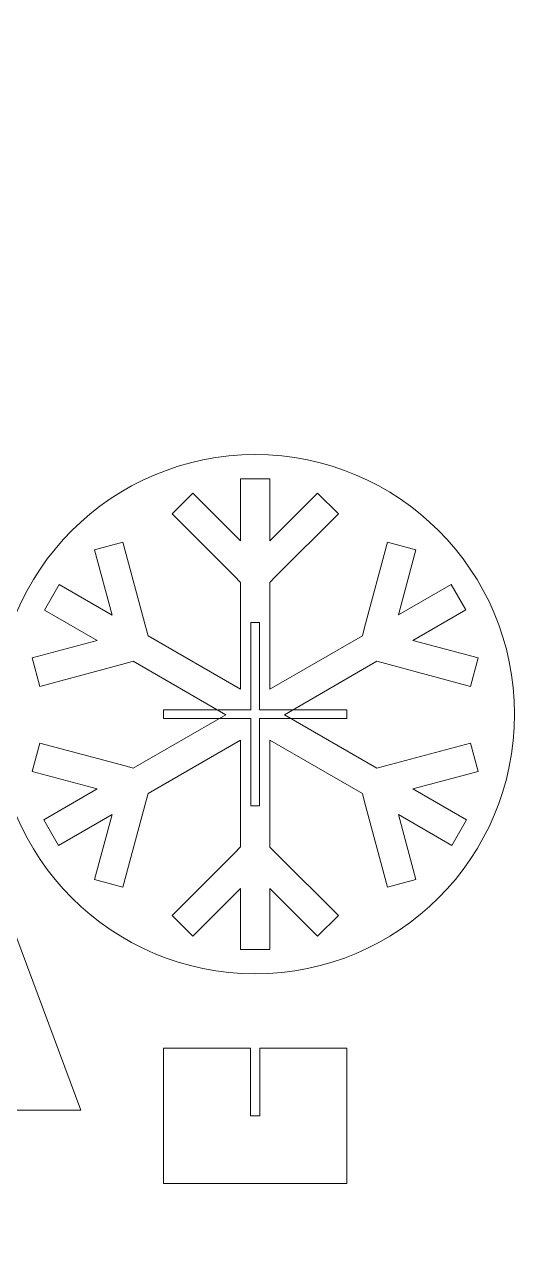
# Model space of a CAD drawing. Header units: centimetres. Extents: x -12.6 to 28.1, y -17.7 to 22.3.
# Drawn here: x 12.06 to 28.13, y -17.68 to 22.31 of the extents above; entities that cross this region are included whole.
import ezdxf

# ---------------------------------------------------------------- set-up
doc = ezdxf.new("R2010")
doc.units = ezdxf.units.CM
doc.header["$MEASUREMENT"] = 0
doc.layers.add('Capa 1', color=7, linetype='Continuous')

msp = doc.modelspace()

# ---------------------------------------------------------------- linework, layer by layer
at = {"layer": 'Capa 1', "color": 240, "lineweight": 9}
msp.add_ellipse((19.62847, -0.28181), major_axis=(0, 8.50191), ratio=1, dxfattribs=at)
for points, knots in [([(0.76938, -17.68436), (0.76938, -17.68436), (3.61938, -17.68436), (3.61938, -17.68436), (3.61938, -17.68436), (3.61938, -17.68436), (3.61938, -13.25417), (3.61938, -13.25417), (3.61938, -13.25417), (3.61938, -13.25417), (13.91675, -13.24508), (13.91675, -13.24508), (13.91675, -13.24508), (13.91675, -13.24508), (0.65811, 22.30889), (0.65811, 22.30889), (0.65811, 22.30889), (0.65811, 22.30889), (-12.63813, -13.24007), (-12.63813, -13.24007), (-12.63813, -13.24007), (-12.63813, -13.24007), (-2.38062, -13.24548), (-2.38062, -13.24548), (-2.38062, -13.24548), (-2.38062, -13.24548), (-2.38062, -17.68436), (-2.38062, -17.68436), (-2.38062, -17.68436), (-2.38062, -17.68436), (0.46938, -17.68436), (0.46938, -17.68436)], [0, 0, 0, 0, 0.11111111, 0.11111111, 0.11111111, 0.11111111, 0.22222222, 0.22222222, 0.22222222, 0.22222222, 0.33333333, 0.33333333, 0.33333333, 0.33333333, 0.44444444, 0.44444444, 0.44444444, 0.44444444, 0.55555556, 0.55555556, 0.55555556, 0.55555556, 0.66666667, 0.66666667, 0.66666667, 0.66666667, 0.77777778, 0.77777778, 0.77777778, 0.77777778, 1, 1, 1, 1]), ([(16.62263, -0.14179), (16.62263, -0.14179), (19.48845, -0.14179), (19.48845, -0.14179), (19.48845, -0.14179), (19.48845, -0.14179), (19.48845, 2.72403), (19.48845, 2.72403), (19.48845, 2.72403), (19.48845, 2.72403), (19.76845, 2.72403), (19.76845, 2.72403), (19.76845, 2.72403), (19.76845, 2.72403), (19.76845, -0.14179), (19.76845, -0.14179), (19.76845, -0.14179), (19.76845, -0.14179), (22.63427, -0.14179), (22.63427, -0.14179), (22.63427, -0.14179), (22.63427, -0.14179), (22.63427, -0.42179), (22.63427, -0.42179), (22.63427, -0.42179), (22.63427, -0.42179), (19.76845, -0.42179), (19.76845, -0.42179), (19.76845, -0.42179), (19.76845, -0.42179), (19.76845, -3.28761), (19.76845, -3.28761), (19.76845, -3.28761), (19.76845, -3.28761), (19.48845, -3.28761), (19.48845, -3.28761), (19.48845, -3.28761), (19.48845, -3.28761), (19.48845, -0.42179), (19.48845, -0.42179), (19.48845, -0.42179), (19.48845, -0.42179), (16.62263, -0.42179), (16.62263, -0.42179), (16.62263, -0.42179), (16.62263, -0.42179), (16.62263, -0.14179), (16.62263, -0.14179)], [0, 0, 0, 0, 0.07692308, 0.07692308, 0.07692308, 0.07692308, 0.15384615, 0.15384615, 0.15384615, 0.15384615, 0.23076923, 0.23076923, 0.23076923, 0.23076923, 0.30769231, 0.30769231, 0.30769231, 0.30769231, 0.38461538, 0.38461538, 0.38461538, 0.38461538, 0.46153846, 0.46153846, 0.46153846, 0.46153846, 0.53846154, 0.53846154, 0.53846154, 0.53846154, 0.61538462, 0.61538462, 0.61538462, 0.61538462, 0.69230769, 0.69230769, 0.69230769, 0.69230769, 0.76923077, 0.76923077, 0.76923077, 0.76923077, 0.84615385, 0.84615385, 0.84615385, 0.84615385, 1, 1, 1, 1]), ([(19.77845, -11.21745), (19.77845, -11.21745), (22.63427, -11.21745), (22.63427, -11.21745), (22.63427, -11.21745), (22.63427, -11.21745), (22.63427, -15.65624), (22.63427, -15.65624), (22.63427, -15.65624), (22.63427, -15.65624), (16.62263, -15.65624), (16.62263, -15.65624), (16.62263, -15.65624), (16.62263, -15.65624), (16.62263, -11.21745), (16.62263, -11.21745), (16.62263, -11.21745), (16.62263, -11.21745), (19.47845, -11.21745), (19.47845, -11.21745)], [0, 0, 0, 0, 0.16666667, 0.16666667, 0.16666667, 0.16666667, 0.33333333, 0.33333333, 0.33333333, 0.33333333, 0.5, 0.5, 0.5, 0.5, 0.66666667, 0.66666667, 0.66666667, 0.66666667, 1, 1, 1, 1]), ([(19.77845, -11.21744), (19.77845, -11.21744), (19.77845, -13.43684), (19.77845, -13.43684), (19.77845, -13.43684), (19.77845, -13.43684), (19.47845, -13.43684), (19.47845, -13.43684), (19.47845, -13.43684), (19.47845, -13.43684), (19.47845, -11.21744), (19.47845, -11.21744)], [0, 0, 0, 0, 0.25, 0.25, 0.25, 0.25, 0.5, 0.5, 0.5, 0.5, 1, 1, 1, 1])]:
    msp.add_open_spline(points, degree=3, knots=knots, dxfattribs=at)
at = {"layer": 'Capa 1', "color": 140, "lineweight": 9}
msp.add_open_spline([(26.68635, -1.22604), (26.68635, -1.22604), (23.89444, -1.97419), (23.89444, -1.97419), (23.89444, -1.97419), (23.89444, -1.97419), (23.62053, -2.04761), (23.62053, -2.04761), (23.62053, -2.04761), (23.62053, -2.04761), (20.58995, -0.29797), (20.58995, -0.29797), (20.58995, -0.29797), (20.58995, -0.29797), (23.62045, 1.45166), (23.62045, 1.45166), (23.62045, 1.45166), (23.62045, 1.45166), (23.89444, 1.3783), (23.89444, 1.3783), (23.89444, 1.3783), (23.89444, 1.3783), (26.68643, 0.63023), (26.68643, 0.63023), (26.68643, 0.63023), (26.68643, 0.63023), (26.9358, 1.56089), (26.9358, 1.56089), (26.9358, 1.56089), (26.9358, 1.56089), (24.80051, 2.13307), (24.80051, 2.13307), (24.80051, 2.13307), (24.80051, 2.13307), (26.5303, 3.13174), (26.5303, 3.13174), (26.5303, 3.13174), (26.5303, 3.13174), (26.04854, 3.96608), (26.04854, 3.96608), (26.04854, 3.96608), (26.04854, 3.96608), (24.32051, 2.96844), (24.32051, 2.96844), (24.32051, 2.96844), (24.32051, 2.96844), (24.89196, 5.10097), (24.89196, 5.10097), (24.89196, 5.10097), (24.89196, 5.10097), (23.96134, 5.35042), (23.96134, 5.35042), (23.96134, 5.35042), (23.96134, 5.35042), (23.21313, 2.55827), (23.21313, 2.55827), (23.21313, 2.55827), (23.21313, 2.55827), (23.1405, 2.28711), (23.1405, 2.28711), (23.1405, 2.28711), (23.1405, 2.28711), (20.11112, 0.53822), (20.11112, 0.53822), (20.11112, 0.53822), (20.11112, 0.53822), (20.11112, 4.03608), (20.11112, 4.03608), (20.11112, 4.03608), (20.11112, 4.03608), (20.30971, 4.23465), (20.30971, 4.23465), (20.30971, 4.23465), (20.30971, 4.23465), (22.35375, 6.27851), (22.35375, 6.27851), (22.35375, 6.27851), (22.35375, 6.27851), (21.67224, 6.95994), (21.67224, 6.95994), (21.67224, 6.95994), (21.67224, 6.95994), (20.11112, 5.39851), (20.11112, 5.39851), (20.11112, 5.39851), (20.11112, 5.39851), (20.11112, 7.42633), (20.11112, 7.42633), (20.11112, 7.42633), (20.11112, 7.42633), (19.1476, 7.42633), (19.1476, 7.42633), (19.1476, 7.42633), (19.1476, 7.42633), (19.1476, 5.39677), (19.1476, 5.39677), (19.1476, 5.39677), (19.1476, 5.39677), (17.58456, 6.95994), (17.58456, 6.95994), (17.58456, 6.95994), (17.58456, 6.95994), (16.90307, 6.27851), (16.90307, 6.27851), (16.90307, 6.27851), (16.90307, 6.27851), (18.94723, 4.23459), (18.94723, 4.23459), (18.94723, 4.23459), (18.94723, 4.23459), (19.1476, 4.03424), (19.1476, 4.03424), (19.1476, 4.03424), (19.1476, 4.03424), (19.1476, 0.53499), (19.1476, 0.53499), (19.1476, 0.53499), (19.1476, 0.53499), (16.11713, 2.2846), (16.11713, 2.2846), (16.11713, 2.2846), (16.11713, 2.2846), (16.04377, 2.55837), (16.04377, 2.55837), (16.04377, 2.55837), (16.04377, 2.55837), (15.29554, 5.35052), (15.29554, 5.35052), (15.29554, 5.35052), (15.29554, 5.35052), (14.36494, 5.10105), (14.36494, 5.10105), (14.36494, 5.10105), (14.36494, 5.10105), (14.93712, 2.96577), (14.93712, 2.96577), (14.93712, 2.96577), (14.93712, 2.96577), (13.20735, 3.96444), (13.20735, 3.96444), (13.20735, 3.96444), (13.20735, 3.96444), (12.72554, 3.13011), (12.72554, 3.13011), (12.72554, 3.13011), (12.72554, 3.13011), (14.45359, 2.13244), (14.45359, 2.13244), (14.45359, 2.13244), (14.45359, 2.13244), (12.3211, 1.56099), (12.3211, 1.56099), (12.3211, 1.56099), (12.3211, 1.56099), (12.57047, 0.63029), (12.57047, 0.63029), (12.57047, 0.63029), (12.57047, 0.63029), (15.36246, 1.37838), (15.36246, 1.37838), (15.36246, 1.37838), (15.36246, 1.37838), (15.63362, 1.45104), (15.63362, 1.45104), (15.63362, 1.45104), (15.63362, 1.45104), (18.66292, -0.29802), (18.66292, -0.29802), (18.66292, -0.29802), (18.66292, -0.29802), (15.63372, -2.04697), (15.63372, -2.04697), (15.63372, -2.04697), (15.63372, -2.04697), (15.36246, -1.97419), (15.36246, -1.97419), (15.36246, -1.97419), (15.36246, -1.97419), (12.57047, -1.22602), (12.57047, -1.22602), (12.57047, -1.22602), (12.57047, -1.22602), (12.3211, -2.15664), (12.3211, -2.15664), (12.3211, -2.15664), (12.3211, -2.15664), (14.45374, -2.72813), (14.45374, -2.72813), (14.45374, -2.72813), (14.45374, -2.72813), (12.69775, -3.74202), (12.69775, -3.74202), (12.69775, -3.74202), (12.69775, -3.74202), (13.17949, -4.57635), (13.17949, -4.57635), (13.17949, -4.57635), (13.17949, -4.57635), (14.93706, -3.56166), (14.93706, -3.56166), (14.93706, -3.56166), (14.93706, -3.56166), (14.36494, -5.697), (14.36494, -5.697), (14.36494, -5.697), (14.36494, -5.697), (15.29554, -5.94625), (15.29554, -5.94625), (15.29554, -5.94625), (15.29554, -5.94625), (16.04379, -3.15422), (16.04379, -3.15422), (16.04379, -3.15422), (16.04379, -3.15422), (16.11709, -2.88031), (16.11709, -2.88031), (16.11709, -2.88031), (16.11709, -2.88031), (19.1476, -1.13069), (19.1476, -1.13069), (19.1476, -1.13069), (19.1476, -1.13069), (19.1476, -4.62989), (19.1476, -4.62989), (19.1476, -4.62989), (19.1476, -4.62989), (18.94715, -4.83052), (18.94715, -4.83052), (18.94715, -4.83052), (18.94715, -4.83052), (16.90307, -6.87448), (16.90307, -6.87448), (16.90307, -6.87448), (16.90307, -6.87448), (17.58448, -7.55565), (17.58448, -7.55565), (17.58448, -7.55565), (17.58448, -7.55565), (19.1476, -5.99252), (19.1476, -5.99252), (19.1476, -5.99252), (19.1476, -5.99252), (19.1476, -7.98987), (19.1476, -7.98987), (19.1476, -7.98987), (19.1476, -7.98987), (20.11112, -7.98991), (20.11112, -7.98991), (20.11112, -7.98991), (20.11112, -7.98991), (20.11112, -5.99465), (20.11112, -5.99465), (20.11112, -5.99465), (20.11112, -5.99465), (21.67216, -7.55565), (21.67216, -7.55565), (21.67216, -7.55565), (21.67216, -7.55565), (22.35367, -6.87448), (22.35367, -6.87448), (22.35367, -6.87448), (22.35367, -6.87448), (20.30971, -4.83052), (20.30971, -4.83052), (20.30971, -4.83052), (20.30971, -4.83052), (20.11112, -4.63201), (20.11112, -4.63201), (20.11112, -4.63201), (20.11112, -4.63201), (20.11112, -1.13397), (20.11112, -1.13397), (20.11112, -1.13397), (20.11112, -1.13397), (23.14036, -2.88296), (23.14036, -2.88296), (23.14036, -2.88296), (23.14036, -2.88296), (23.21307, -3.15432), (23.21307, -3.15432), (23.21307, -3.15432), (23.21307, -3.15432), (23.96128, -5.94625), (23.96128, -5.94625), (23.96128, -5.94625), (23.96128, -5.94625), (24.8919, -5.697), (24.8919, -5.697), (24.8919, -5.697), (24.8919, -5.697), (24.32037, -3.56423), (24.32037, -3.56423), (24.32037, -3.56423), (24.32037, -3.56423), (26.07656, -4.57803), (26.07656, -4.57803), (26.07656, -4.57803), (26.07656, -4.57803), (26.5583, -3.74366), (26.5583, -3.74366), (26.5583, -3.74366), (26.5583, -3.74366), (24.80051, -2.72882), (24.80051, -2.72882), (24.80051, -2.72882), (24.80051, -2.72882), (26.93574, -2.15666), (26.93574, -2.15666), (26.93574, -2.15666), (26.93574, -2.15666), (26.68635, -1.22604), (26.68635, -1.22604)], degree=3, knots=[0, 0, 0, 0, 0.01265823, 0.01265823, 0.01265823, 0.01265823, 0.02531646, 0.02531646, 0.02531646, 0.02531646, 0.03797468, 0.03797468, 0.03797468, 0.03797468, 0.05063291, 0.05063291, 0.05063291, 0.05063291, 0.06329114, 0.06329114, 0.06329114, 0.06329114, 0.07594937, 0.07594937, 0.07594937, 0.07594937, 0.08860759, 0.08860759, 0.08860759, 0.08860759, 0.10126582, 0.10126582, 0.10126582, 0.10126582, 0.11392405, 0.11392405, 0.11392405, 0.11392405, 0.12658228, 0.12658228, 0.12658228, 0.12658228, 0.13924051, 0.13924051, 0.13924051, 0.13924051, 0.15189873, 0.15189873, 0.15189873, 0.15189873, 0.16455696, 0.16455696, 0.16455696, 0.16455696, 0.17721519, 0.17721519, 0.17721519, 0.17721519, 0.18987342, 0.18987342, 0.18987342, 0.18987342, 0.20253165, 0.20253165, 0.20253165, 0.20253165, 0.21518987, 0.21518987, 0.21518987, 0.21518987, 0.2278481, 0.2278481, 0.2278481, 0.2278481, 0.24050633, 0.24050633, 0.24050633, 0.24050633, 0.25316456, 0.25316456, 0.25316456, 0.25316456, 0.26582278, 0.26582278, 0.26582278, 0.26582278, 0.27848101, 0.27848101, 0.27848101, 0.27848101, 0.29113924, 0.29113924, 0.29113924, 0.29113924, 0.30379747, 0.30379747, 0.30379747, 0.30379747, 0.3164557, 0.3164557, 0.3164557, 0.3164557, 0.32911392, 0.32911392, 0.32911392, 0.32911392, 0.34177215, 0.34177215, 0.34177215, 0.34177215, 0.35443038, 0.35443038, 0.35443038, 0.35443038, 0.36708861, 0.36708861, 0.36708861, 0.36708861, 0.37974684, 0.37974684, 0.37974684, 0.37974684, 0.39240506, 0.39240506, 0.39240506, 0.39240506, 0.40506329, 0.40506329, 0.40506329, 0.40506329, 0.41772152, 0.41772152, 0.41772152, 0.41772152, 0.43037975, 0.43037975, 0.43037975, 0.43037975, 0.44303797, 0.44303797, 0.44303797, 0.44303797, 0.4556962, 0.4556962, 0.4556962, 0.4556962, 0.46835443, 0.46835443, 0.46835443, 0.46835443, 0.48101266, 0.48101266, 0.48101266, 0.48101266, 0.49367089, 0.49367089, 0.49367089, 0.49367089, 0.50632911, 0.50632911, 0.50632911, 0.50632911, 0.51898734, 0.51898734, 0.51898734, 0.51898734, 0.53164557, 0.53164557, 0.53164557, 0.53164557, 0.5443038, 0.5443038, 0.5443038, 0.5443038, 0.55696203, 0.55696203, 0.55696203, 0.55696203, 0.56962025, 0.56962025, 0.56962025, 0.56962025, 0.58227848, 0.58227848, 0.58227848, 0.58227848, 0.59493671, 0.59493671, 0.59493671, 0.59493671, 0.60759494, 0.60759494, 0.60759494, 0.60759494, 0.62025316, 0.62025316, 0.62025316, 0.62025316, 0.63291139, 0.63291139, 0.63291139, 0.63291139, 0.64556962, 0.64556962, 0.64556962, 0.64556962, 0.65822785, 0.65822785, 0.65822785, 0.65822785, 0.67088608, 0.67088608, 0.67088608, 0.67088608, 0.6835443, 0.6835443, 0.6835443, 0.6835443, 0.69620253, 0.69620253, 0.69620253, 0.69620253, 0.70886076, 0.70886076, 0.70886076, 0.70886076, 0.72151899, 0.72151899, 0.72151899, 0.72151899, 0.73417722, 0.73417722, 0.73417722, 0.73417722, 0.74683544, 0.74683544, 0.74683544, 0.74683544, 0.75949367, 0.75949367, 0.75949367, 0.75949367, 0.7721519, 0.7721519, 0.7721519, 0.7721519, 0.78481013, 0.78481013, 0.78481013, 0.78481013, 0.79746835, 0.79746835, 0.79746835, 0.79746835, 0.81012658, 0.81012658, 0.81012658, 0.81012658, 0.82278481, 0.82278481, 0.82278481, 0.82278481, 0.83544304, 0.83544304, 0.83544304, 0.83544304, 0.84810127, 0.84810127, 0.84810127, 0.84810127, 0.86075949, 0.86075949, 0.86075949, 0.86075949, 0.87341772, 0.87341772, 0.87341772, 0.87341772, 0.88607595, 0.88607595, 0.88607595, 0.88607595, 0.89873418, 0.89873418, 0.89873418, 0.89873418, 0.91139241, 0.91139241, 0.91139241, 0.91139241, 0.92405063, 0.92405063, 0.92405063, 0.92405063, 0.93670886, 0.93670886, 0.93670886, 0.93670886, 0.94936709, 0.94936709, 0.94936709, 0.94936709, 0.96202532, 0.96202532, 0.96202532, 0.96202532, 0.97468354, 0.97468354, 0.97468354, 0.97468354, 1, 1, 1, 1], dxfattribs=at)

doc.saveas('drawing.dxf')
